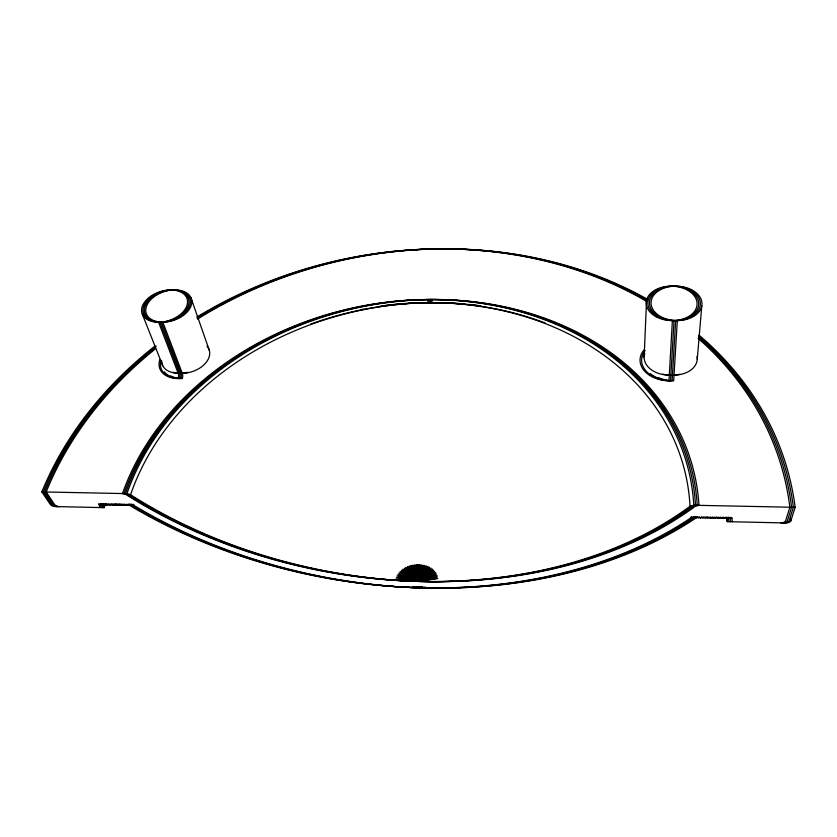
<?xml version="1.0" encoding="UTF-8"?>
<svg xmlns="http://www.w3.org/2000/svg" width="837" height="837" viewBox="0 0 837 837"><rect width="100%" height="100%" fill="white"/><g stroke="black" fill="none" stroke-linecap="round" stroke-linejoin="round"><path stroke-width="1.26" d="M707.349 518.103L707.359 516.827M709.054 518.145L709.065 516.858M710.77 518.187L710.77 516.9L710.571 518.176M712.475 518.218L712.486 516.931L712.277 518.218M427.759 302.67L427.906 299.531M429.14 302.67L429.287 299.531M430.511 302.659L430.657 299.52M431.892 302.649L432.038 299.51M417.663 565.038L417.454 581.38L398.883 578.901M419.107 565.08L418.918 581.422L400.337 578.942M433.388 578.388L414.524 581.286L414.765 564.954M416.209 564.996L415.989 581.338L395.974 578.806M644.197 356.29L646.53 300.305M672.383 320.602L668.983 380.783A28.217 19.983 2.7 0 1 643.799 370.195A28.217 19.983 2.7 0 1 644.228 349.73M674.026 320.602L670.552 380.793A28.228 19.983 2.7 0 1 645.683 370.603A28.228 19.983 2.7 0 1 645.076 350.536M675.668 320.592L672.111 380.804A28.249 19.983 2.8 0 1 650.307 373.637M677.311 320.592L673.68 380.804A28.259 19.994 2.9 0 1 658.091 377.477M697.252 359.209L701.772 305.986A25.476 17.221 1.9 0 0 666.67 287.3A25.476 17.221 1.9 0 0 661.094 316.794A25.476 17.221 1.9 0 0 701.772 305.986M419.504 565.017L417.454 581.38L399.385 577.342M420.948 565.059L418.918 581.422L400.839 577.384M396.476 577.248L414.524 581.286L416.606 564.933M418.05 564.975L415.989 581.338L397.931 577.3M713.992 518.249L714.191 516.973M715.698 518.291L715.907 517.004M422.769 565.184L418.918 581.422L401.498 575.866M419.871 565.101L415.989 581.338L398.59 575.772M421.325 565.142L417.454 581.38L400.044 575.825M397.146 575.73L414.524 581.286L418.427 565.059M691.383 516.628L691.038 517.747A434.863 305.149 11.4 0 1 129.589 505.36L128.929 504.146M130.394 504.177L131.053 505.391A434.937 305.338 11.3 0 0 692.743 517.789L693.088 516.67M131.859 504.209L132.518 505.422A435.01 305.515 11.3 0 0 694.438 517.821L694.783 516.711M98.912 503.487L99.059 504.68L133.983 505.454A435.094 305.704 11.2 0 0 696.133 517.862L696.489 516.743M726.579 517.245L727.269 521.65L785.912 522.968A4.583 2.595 -3.4 0 0 790.934 520.645L795.15 507.316A389.069 315.748 -12.5 0 0 699.041 335.156M134.087 505.15L133.324 504.24M424.558 565.467L418.918 581.422L402.335 574.402M421.649 565.383L415.989 581.338L399.427 574.308M423.103 565.425L417.454 581.38L400.881 574.36M397.973 574.266L414.524 581.286L420.205 565.341M154.939 346.099A388.891 315.256 -12.9 0 0 41.85 491.905L50.126 504.23A4.122 2.155 17.6 0 0 55.127 506.552L104.144 507.651L103.547 504.418M101.246 507.588L100.649 504.355M102.7 507.62L102.093 504.387M99.195 504.324L99.802 507.557M106.602 504.847L107.105 503.675M108.057 504.878L108.569 503.707M109.521 504.91L110.024 503.738M110.976 504.941L111.478 503.769M126.272 505.286L126.795 504.104M127.737 505.318L128.26 504.136M129.201 505.349L129.725 504.167M130.666 505.381L131.189 504.198M423.386 565.812L415.989 581.338L400.421 572.916M424.84 565.864L417.454 581.38L401.865 572.958M426.284 565.906L418.918 581.422L403.319 573M398.967 572.874L414.524 581.286L421.932 565.77M426.504 566.44L417.454 581.38L403.005 571.64M427.948 566.482L418.918 581.422L404.449 571.681M400.107 571.556L414.524 581.286L423.595 566.356M425.05 566.398L415.989 581.338L401.551 571.598M428.073 567.151L417.454 581.38L404.271 570.415M429.527 567.193L418.918 581.422L405.725 570.457M401.373 570.321L414.524 581.286L425.165 567.067M426.619 567.109L415.989 581.338L402.827 570.374M700.517 517.957L701.615 516.701M702.222 517.998L703.321 516.732M703.927 518.03L705.026 516.774M705.622 518.072L706.731 516.806M722.425 518.438L723.555 517.182M724.141 518.48L725.271 517.214M725.857 518.521L726.987 517.256M727.573 518.553L728.703 517.287M402.764 569.202L414.524 581.286L426.64 567.915M428.094 567.957L415.989 581.338L404.219 569.244M429.559 568.009L417.454 581.38L405.663 569.286M431.013 568.051L418.918 581.422L407.117 569.327M432.373 569.024L418.918 581.422L408.613 568.323M404.271 568.197L414.524 581.286L428 568.898M429.465 568.94L415.989 581.338L405.725 568.239M430.919 568.982L417.454 581.38L407.169 568.281M405.872 567.308L414.524 581.286L429.235 569.987M430.699 570.028L415.989 581.338L407.326 567.35M432.154 570.081L417.454 581.38L408.77 567.392M433.618 570.123L418.918 581.422L410.214 567.434M407.556 566.555L414.524 581.286L430.333 571.19M431.787 571.232L415.989 581.338L409 566.597M433.252 571.273L417.454 581.38L410.454 566.639M434.717 571.326L418.918 581.422L411.898 566.68M409.303 565.938L414.524 581.286L431.275 572.487M432.739 572.529L415.989 581.338L410.747 565.979M434.204 572.581L417.454 581.38L412.191 566.021M435.658 572.623L418.918 581.422L413.645 566.063M693.789 505.245A294.205 236.034 -12.7 0 0 437.217 299.604A294.205 236.034 -12.7 0 0 122.495 493.548L126.146 494.646A418.646 293.023 11.4 0 0 690.033 506.27L693.789 505.245L795.15 507.316M411.093 565.456L414.524 581.286L432.059 573.868M433.524 573.92L415.989 581.338L412.547 565.498M434.989 573.962L417.454 581.38L413.991 565.54M436.454 574.004L418.918 581.422L415.434 565.582M412.923 565.132L414.524 581.286L432.677 575.322M434.141 575.364L415.989 581.338L414.367 565.174M435.606 575.417L417.454 581.38L415.822 565.216M437.071 575.458L418.918 581.422L417.265 565.257M421.168 586.999L418.772 587.783L413.886 587.124M422.622 587.04L420.226 587.825L415.34 587.166M414.524 581.286L433.116 576.839M434.591 576.881L415.989 581.338L434.853 578.43M436.056 576.923L417.454 581.38L436.318 578.482M437.521 576.965L418.918 581.422L437.793 578.524M418.312 587.103L415.863 587.689L412.202 587.197M419.766 587.145L417.318 587.731L412.432 587.082M421.22 587.197L418.772 587.783L416.23 587.208M422.675 587.239L420.226 587.825L417.673 587.25M419.588 587.114L415.863 587.689L413.321 587.114M421.042 587.166L417.318 587.731L414.775 587.166M422.497 587.208L418.772 587.783L416.324 586.988M425.196 587.072L420.226 587.825L417.768 587.04M41.85 491.905L126.942 493.642L130.582 494.74A418.866 293.546 11.1 0 0 695.191 506.375L698.958 505.349A294.342 236.39 -12.3 0 0 441.361 299.573A294.342 236.39 -12.3 0 0 126.942 493.642M101.455 503.55L102.731 504.763M105.818 503.644L107.094 504.857M104.363 503.612L105.64 504.826M102.909 503.581L104.186 504.795M124.546 504.052L125.812 505.276M123.081 504.02L124.347 505.234M121.616 503.989L122.882 505.203M120.162 503.958L121.428 505.171M693.936 516.523L694.919 517.831M697.336 516.607L698.32 517.904M695.641 516.565L696.614 517.873M699.041 516.638L700.025 517.946M720.375 517.109L721.337 518.417M718.659 517.067L719.632 518.375M716.953 517.036L717.916 518.344M722.09 517.14L723.053 518.459M112.346 503.79L112.838 504.983L114.439 504.24L115.59 505.046L115.265 503.853L115.757 505.046L117.358 504.303L118.509 505.109L118.184 503.916M113.811 503.822L114.292 505.014L115.893 504.272L117.044 505.077L116.72 503.884L117.211 505.077L118.812 504.334L119.963 505.14L119.649 503.947M142.259 314.063L162.776 365.748M158.549 322.214L178.166 373.229A3.766 1.36 -89.9 0 1 178.229 378.533A26.365 17.65 -18.8 0 1 159.919 359.46M159.982 322.203L179.547 373.229A3.766 1.36 -89.9 0 1 179.599 378.544A26.365 17.661 -18.8 0 1 160.976 360.349M162.849 322.193L182.288 373.239A3.766 1.35 -89.9 0 1 182.351 378.554A26.365 17.682 -18.7 0 1 170.664 375.918M161.415 322.203L180.918 373.239A3.766 1.35 -89.9 0 1 180.97 378.554A26.365 17.671 -18.7 0 1 164.314 371.848M209.386 350.536L190.93 297.7M728.295 517.276L728.975 521.692M730.01 517.318L730.691 521.733M731.726 517.36L732.396 521.765M101.821 503.55L101.968 504.742M100.367 503.518L100.513 504.711M103.275 503.592L103.422 504.774M731.894 518.26L691.017 517.412M674.622 374.903A24.263 17.138 2.7 0 1 662.59 374.139M186.85 372.36A22.651 15.139 -18.7 0 1 172.851 372.308M360.998 309.669A290.324 233.105 -12.6 0 1 363.457 309.177M378.251 306.635A290.324 233.105 -12.6 0 1 545.201 323.03M782.449 522.895A4.583 2.595 -3.3 0 0 787.45 520.572L791.614 507.243A388.954 315.423 -12.8 0 0 698.717 337.499M156.268 346.099A388.954 315.423 -12.8 0 0 43.294 491.926L51.559 504.261A4.122 2.155 17.5 0 0 56.56 506.584M198.097 317.108A388.954 315.423 -12.8 0 1 647.2 300.849M673.063 374.892A24.252 17.138 2.6 0 1 644.783 353.517M181.796 373.009A22.651 15.129 -18.8 0 1 161.677 360.862M381.829 305.934A290.282 232.989 -12.7 0 1 690.033 506.27M780.712 522.853A4.583 2.595 -3.3 0 0 785.713 520.53L789.856 507.212A388.891 315.256 -12.9 0 0 698.1 338.294M196.789 317.108A388.891 315.256 -12.9 0 1 646.781 301.456M726.945 517.957A323.877 263.561 -12.9 0 1 727.269 521.65M680.094 374.202A24.273 17.138 2.8 0 1 666.106 374.568M643.318 357.587A28.249 19.983 2.8 0 1 643.779 355.735M188.22 372.371A22.651 15.15 -18.7 0 1 177.444 372.999M310.517 324.149A290.366 233.22 -12.4 0 1 480.982 306.112M784.185 522.926A4.583 2.595 -3.4 0 0 789.186 520.614L793.382 507.285A389.017 315.58 -12.6 0 0 698.435 335.94M155.598 347.679A389.017 315.58 -12.6 0 0 44.748 491.957L52.993 504.292A4.122 2.155 17.5 0 0 57.994 506.615M197.239 318.437A389.017 315.58 -12.6 0 1 647.629 300.242M697.064 356.363A24.283 17.138 2.8 0 1 669.663 374.882M206.959 346.152A22.651 15.16 -18.7 0 1 203.977 364.796A22.651 15.16 -18.7 0 1 178.815 372.999M130.582 494.74A290.418 233.335 -12.3 0 1 464.043 303.967M468.95 304.438A290.418 233.335 -12.3 0 1 478.722 305.599M790.609 518.124A382.185 312.85 -12.6 0 1 790.934 520.645M154.939 349.27A389.069 315.748 -12.5 0 0 46.192 491.989L54.426 504.324A4.122 2.155 17.5 0 0 59.417 506.647M197.469 319.096A389.069 315.748 -12.5 0 1 647.001 299.05M104.144 507.651A324.024 263.958 -12.5 0 1 105.462 504.062M693.434 505.527L691.749 506.301A418.72 293.201 11.3 0 1 127.622 494.677L123.981 493.579A294.247 236.149 -12.6 0 1 438.598 299.594A294.247 236.149 -12.6 0 1 695.516 505.276L693.434 505.527M695.149 505.569L693.475 506.343A418.793 293.379 11.2 0 1 129.097 494.709L125.456 493.61A294.289 236.275 -12.4 0 1 439.98 299.583A294.289 236.275 -12.4 0 1 697.231 505.318L695.149 505.569M153.056 321.345A23.698 15.118 -18.1 0 0 188.911 302.931A23.698 15.118 -18.1 0 0 155.923 293.923A23.698 15.118 -18.1 0 0 153.056 321.345M657.84 316.804A25.455 17.211 1.8 0 0 698.508 306.007A25.455 17.211 1.8 0 0 663.479 287.321A25.455 17.211 1.8 0 0 657.84 316.804M151.623 321.345A23.698 15.108 -18.1 0 0 187.488 302.942A23.698 15.108 -18.1 0 0 154.531 293.933A23.698 15.108 -18.1 0 0 151.623 321.345M656.208 316.804A25.434 17.211 1.7 0 0 696.876 306.018A25.434 17.211 1.7 0 0 661.879 287.332A25.434 17.211 1.7 0 0 656.208 316.804M154.489 321.345A23.698 15.118 -18 0 0 190.334 302.921A23.698 15.118 -18 0 0 157.325 293.913A23.698 15.118 -18 0 0 154.489 321.345M659.462 316.794A25.466 17.211 1.8 0 0 700.14 305.997A25.466 17.211 1.8 0 0 665.07 287.311A25.466 17.211 1.8 0 0 659.462 316.794M155.912 321.335A23.698 15.129 -18 0 0 191.757 302.921A23.698 15.129 -18 0 0 158.716 293.902A23.698 15.129 -18 0 0 155.912 321.335"/></g></svg>
